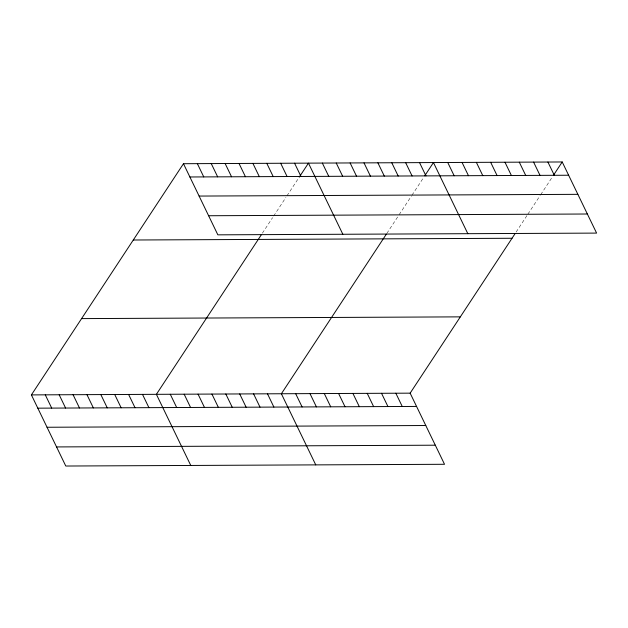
<?xml version="1.0" encoding="UTF-8"?>
<svg xmlns="http://www.w3.org/2000/svg" width="628" height="628" viewBox="0 0 628 628"><rect width="100%" height="100%" fill="white"/><g stroke="black" fill="none" stroke-linecap="round" stroke-linejoin="round"><path stroke-width="0.47" stroke-dasharray="3.14 2.35" d="M262.371 233.2L272.607 217.633M273.635 216.079L285.928 197.388M286.949 195.834L298.724 177.928M386.84 233.404L398.623 215.498M399.133 214.721L411.426 196.038M411.937 195.261L423.712 177.355M516.13 232.038L527.394 214.909M527.905 214.132L540.198 195.449M540.708 194.672L552.483 176.766"/><path stroke-width="0.94" d="M515.109 233.592L410.147 393.159L444.53 464.288L65.783 466.031L31.4 394.902L183.47 163.712L562.217 161.969L596.6 233.098L217.853 234.841L183.47 163.712M261.342 234.762L156.388 394.329L190.771 465.45M299.242 177.151L308.458 163.139L342.841 234.268M386.33 234.189L281.375 393.756L315.758 464.877M424.74 175.801L433.446 162.566L467.829 233.695M553.511 175.204L562.217 161.969M189.884 176.978L568.63 175.236M199.115 196.069L577.862 194.335M208.622 215.742L587.368 214.007M133.285 240.006L512.032 238.263M81.585 318.608L460.332 316.865M31.4 394.902L410.147 393.159M37.813 408.169L416.56 406.426M47.045 427.26L425.792 425.517M56.551 446.932L435.298 445.197M547.906 162.04L554.32 175.306M533.596 162.103L540.009 175.369M519.293 162.173L525.707 175.432M504.983 162.236L511.396 175.502M490.672 162.299L497.086 175.565M476.369 162.369L482.783 175.628M462.059 162.432L468.472 175.699M447.748 162.495L454.162 175.762M419.551 162.628L425.965 175.895M405.664 162.691L412.078 175.958M391.778 162.754L398.191 176.021M377.891 162.817L384.305 176.083M364.005 162.88L370.418 176.146M350.118 162.95L356.531 176.209M336.231 163.013L342.645 176.272M322.345 163.076L328.758 176.342M294.571 163.202L300.985 176.468M395.836 393.23L402.25 406.489M280.685 163.264L287.09 176.531M381.534 393.293L387.939 406.559M266.79 163.327L273.204 176.594M367.223 393.356L373.636 406.622M252.903 163.39L259.317 176.656M352.912 393.426L359.326 406.693M239.017 163.461L245.43 176.719M338.602 393.489L345.015 406.756M225.13 163.523L231.544 176.782M324.299 393.552L330.713 406.818M211.244 163.586L217.657 176.853M309.989 393.623L316.402 406.889M197.357 163.649L203.77 176.915M295.678 393.685L302.092 406.952M267.489 393.819L273.894 407.085M253.594 393.882L260.008 407.148M239.708 393.944L246.121 407.211M225.821 394.007L232.234 407.274M211.934 394.07L218.348 407.337M198.048 394.133L204.461 407.399M184.161 394.196L190.574 407.462M170.274 394.266L176.688 407.525M142.501 394.392L148.915 407.658M128.614 394.455L135.028 407.721M114.728 394.517L121.133 407.784M100.833 394.58L107.247 407.847M86.947 394.643L93.36 407.91M73.06 394.706L79.473 407.972M59.173 394.776L65.587 408.035M45.287 394.839L51.7 408.106"/></g></svg>
